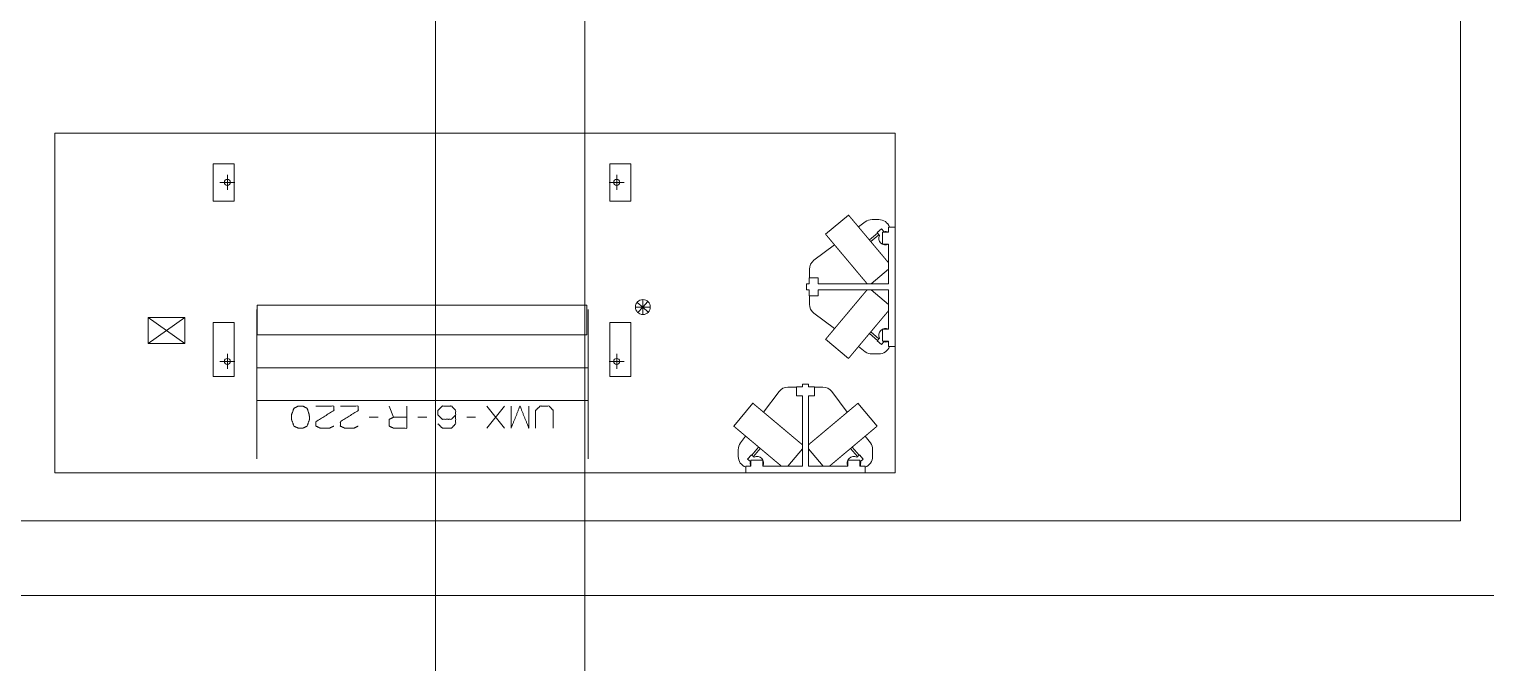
# Model space of a CAD drawing. Header units: millimetres. Extents: x 3056 to 110866, y 16649 to 58349.
# Drawn here: x 39233 to 48991, y 27048 to 31291 of the extents above; entities that cross this region are included whole.
import ezdxf

# ---------------------------------------------------------------- set-up
doc = ezdxf.new("R2010")
doc.units = ezdxf.units.MM
doc.layers.add('1', color=7, linetype='Continuous', true_color=0xffffff)

msp = doc.modelspace()

# ---------------------------------------------------------------- linework, layer by layer
at = {"layer": '1', "color": 143, "linetype": 'Continuous', "lineweight": 13}
for p, q in [((42956.5, 17870.4), (42956.5, 55863.3)), ((41956.5, 54613.3), (41956.5, 17870.4)), ((48820.5, 47349.3), (48820.5, 27999.3)), ((48820.5, 27999.3), (3056.5, 27999.3)), ((3056.5, 27499.3), (110866.5, 27499.3))]:
    msp.add_line(p, q, dxfattribs=at)
at = {"layer": '1', "color": 9, "linetype": 'Continuous', "lineweight": 13}
msp.add_line((48820.5, 27999.3), (48820.5, 47349.3), dxfattribs=at)
at = {"layer": '1', "color": 80, "linetype": 'Continuous', "lineweight": 13}
for p, q in [((39406.5, 28321.3), (39406.5, 30595.3)), ((39406.5, 28321.3), (39406.5, 30595.3)), ((39406.5, 30595.3), (45033.5, 30595.3)), ((39406.5, 30595.3), (45033.5, 30595.3)), ((45033.5, 30595.3), (45033.5, 28321.3)), ((45033.5, 30595.3), (45033.5, 28321.3)), ((40607, 30390.3), (40467, 30390.3)), ((40467, 30390.3), (40467, 30140.3)), ((40607, 30140.3), (40607, 30390.3)), ((43264, 30390.3), (43124, 30390.3)), ((43124, 30390.3), (43124, 30140.3)), ((43264, 30140.3), (43264, 30390.3)), ((40611.5, 30265.3), (40511.5, 30265.3)), ((40561.5, 30215.3), (40561.5, 30315.3)), ((43219.5, 30265.3), (43119.5, 30265.3)), ((43169.5, 30215.3), (43169.5, 30315.3)), ((40467, 30140.3), (40607, 30140.3)), ((43124, 30140.3), (43264, 30140.3)), ((44721.9, 30046.6), (44568.6, 29918)), ((44834.5, 30001.3), (44788.7, 29966.9)), ((44879.5, 30016.3), (44925.5, 30016.3)), ((44990.5, 29966.3), (44990.5, 29931.3)), ((45033.5, 29966.3), (44990.5, 29966.3)), ((44916.4, 29925.2), (44862, 29879.6)), ((44871, 29868.8), (44925.4, 29914.5)), ((44913.5, 29928.7), (44943.6, 29953.9)), ((44929.2, 29909.9), (44913.5, 29928.7)), ((44959.3, 29935.2), (44943.6, 29953.9)), ((44990.5, 29931.3), (44950.5, 29931.3)), ((44950.5, 29851.3), (44950.5, 29931.3)), ((44628.4, 29846.8), (44490.5, 29743.3)), ((44990.5, 29851.3), (44950.5, 29851.3)), ((44990.5, 29851.3), (44990.5, 29586.3)), ((44460.5, 29626.3), (44460.5, 29683.3)), ((44873.4, 29586.3), (44990.5, 29684.5)), ((44458.5, 29586.3), (44440.5, 29586.3)), ((44440.5, 29546.3), (44440.5, 29586.3)), ((44518.5, 29626.3), (44458.5, 29626.3)), ((44458.5, 29586.3), (44458.5, 29626.3)), ((44518.5, 29586.3), (44518.5, 29626.3)), ((44990.5, 29586.3), (44518.5, 29586.3)), ((43344.5, 29430.3), (43344.5, 29480.3)), ((44458.5, 29546.3), (44440.5, 29546.3)), ((44455.8, 29546), (44455.8, 29546.3)), ((44455.8, 29546), (44458.5, 29546.1)), ((44458.5, 29546.3), (44458.5, 29506.3)), ((44518.5, 29506.3), (44458.5, 29506.3)), ((44460.5, 29449.3), (44460.5, 29506.3)), ((44990.5, 29546.3), (44518.5, 29546.3)), ((44518.5, 29546.3), (44518.5, 29506.3)), ((44990.5, 29448.1), (44873.4, 29546.3)), ((44990.5, 29546.3), (44990.5, 29281.3)), ((40761.5, 29243.3), (40761.5, 29443.3)), ((40761.5, 29443.3), (42969.5, 29443.3)), ((42969.5, 29443.3), (42969.5, 29243.3)), ((43344.5, 29430.3), (43294.5, 29430.3)), ((43344.5, 29430.3), (43305.6, 29461.8)), ((43344.5, 29430.3), (43310.1, 29393.9)), ((43344.5, 29430.3), (43378.8, 29466.7)), ((43344.5, 29430.3), (43344.5, 29380.3)), ((43344.5, 29430.3), (43394.5, 29430.3)), ((43344.5, 29430.3), (43380.8, 29396)), ((44490.5, 29389.3), (44628.4, 29285.8)), ((40031.5, 29360.3), (40275.5, 29186.3)), ((40031.5, 29360.3), (40275.5, 29360.3)), ((40031.5, 29186.3), (40031.5, 29360.3)), ((40275.5, 29360.3), (40153.5, 29273.3)), ((40275.5, 29360.3), (40275.5, 29186.3)), ((40467, 29326.3), (40467, 28966.3)), ((40607, 29326.3), (40467, 29326.3)), ((40607, 28966.3), (40607, 29326.3)), ((43264, 29326.3), (43124, 29326.3)), ((43124, 29326.3), (43124, 28966.3)), ((43264, 28966.3), (43264, 29326.3)), ((44950.5, 29201.3), (44950.5, 29281.3)), ((44990.5, 29281.3), (44950.5, 29281.3)), ((40031.5, 29186.3), (40153.5, 29273.3)), ((40275.5, 29186.3), (40031.5, 29186.3)), ((42969.5, 29243.3), (40761.5, 29243.3)), ((44568.6, 29214.6), (44721.9, 29086)), ((44862, 29253), (44916.4, 29207.4)), ((44925.4, 29218.1), (44871, 29263.8)), ((44929.2, 29222.7), (44913.5, 29203.9)), ((44913.5, 29203.9), (44943.6, 29178.7)), ((44959.3, 29197.4), (44943.6, 29178.7)), ((44990.5, 29201.3), (44950.5, 29201.3)), ((44990.5, 29201.3), (44990.5, 29166.3)), ((40561.5, 29016.3), (40561.5, 29116.3)), ((43169.5, 29016.3), (43169.5, 29116.3)), ((44788.7, 29165.7), (44834.5, 29131.3)), ((44925.5, 29116.3), (44879.5, 29116.3)), ((45033.5, 29166.3), (44990.5, 29166.3)), ((40611.5, 29066.3), (40511.5, 29066.3)), ((42978.5, 29024.2), (40758.5, 29024.2)), ((43219.5, 29066.3), (43119.5, 29066.3)), ((40467, 28966.3), (40607, 28966.3)), ((43124, 28966.3), (43264, 28966.3)), ((44316.5, 28894.3), (44373.5, 28894.3)), ((44413.5, 28896.3), (44373.5, 28896.3)), ((44373.5, 28836.3), (44373.5, 28896.3)), ((44413.2, 28898.9), (44413.3, 28896.3)), ((44413.2, 28898.9), (44413.5, 28898.9)), ((44413.5, 28896.3), (44413.5, 28914.3)), ((44413.5, 28914.3), (44453.5, 28914.3)), ((44453.5, 28896.3), (44453.5, 28914.3)), ((44453.5, 28896.3), (44493.5, 28896.3)), ((44493.5, 28836.3), (44493.5, 28896.3)), ((44493.5, 28894.3), (44550.5, 28894.3)), ((40758.5, 28805.1), (42978.5, 28805.1)), ((44256.5, 28864.3), (44153, 28726.3)), ((44413.5, 28836.3), (44373.5, 28836.3)), ((44413.5, 28364.3), (44413.5, 28836.3)), ((44453.5, 28364.3), (44453.5, 28836.3)), ((44453.5, 28836.3), (44493.5, 28836.3)), ((44713.9, 28726.3), (44610.5, 28864.3)), ((41511.1, 28692.6), (41570.5, 28692.6)), ((41644.9, 28767.6), (41674.6, 28692.6)), ((41838, 28692.6), (41897.4, 28692.6)), ((42164.9, 28692.6), (42224.3, 28692.6)), ((42417.4, 28767.6), (42298.6, 28619.2)), ((42298.6, 28767.6), (42417.4, 28619.2)), ((44081.8, 28786.1), (43953.2, 28632.9)), ((44913.7, 28632.9), (44785.2, 28786.1)), ((44032.8, 28566.1), (43998.5, 28520.3)), ((44868.5, 28520.3), (44834.1, 28566.1)), ((43983.5, 28429.3), (43983.5, 28475.3)), ((44071.1, 28441.3), (44045.9, 28411.2)), ((44064.6, 28395.4), (44045.9, 28411.2)), ((44068.5, 28364.3), (44068.5, 28404.3)), ((44068.5, 28404.3), (44148.5, 28404.3)), ((44089.9, 28425.6), (44071.1, 28441.3)), ((44120.2, 28492.8), (44074.6, 28438.4)), ((44085.3, 28429.4), (44130.9, 28483.8)), ((44148.5, 28364.3), (44148.5, 28404.3)), ((44315.2, 28364.3), (44413.5, 28481.4)), ((44453.5, 28481.4), (44551.7, 28364.3)), ((44718.5, 28364.3), (44718.5, 28404.3)), ((44718.5, 28404.3), (44798.5, 28404.3)), ((44736, 28483.8), (44781.7, 28429.4)), ((44792.4, 28438.4), (44746.7, 28492.8)), ((44777.1, 28425.6), (44795.8, 28441.3)), ((44795.8, 28441.3), (44821.1, 28411.2)), ((44798.5, 28364.3), (44798.5, 28404.3)), ((44802.3, 28395.4), (44821.1, 28411.2)), ((44883.5, 28475.3), (44883.5, 28429.3)), ((45033.5, 28321.3), (39406.5, 28321.3)), ((45033.5, 28321.3), (39406.5, 28321.3)), ((44033.5, 28321.3), (44033.5, 28364.3)), ((44068.5, 28364.3), (44033.5, 28364.3)), ((44413.5, 28364.3), (44148.5, 28364.3)), ((44718.5, 28364.3), (44453.5, 28364.3)), ((44833.5, 28364.3), (44798.5, 28364.3)), ((44833.5, 28321.3), (44833.5, 28364.3))]:
    msp.add_line(p, q, dxfattribs=at)
for centre, radius in [((40561.5, 30265.3), 20), ((43169.5, 30265.3), 20), ((43344.5, 29430.3), 50), ((40561.5, 29066.3), 20), ((43169.5, 29066.3), 20)]:
    msp.add_circle(centre, radius, dxfattribs=at)
for centre, radius, start, end in [((44879.5, 29941.3), 75, 90, 126.8699), ((44925.5, 29941.3), 75, 19.47234, 90), ((44970.5, 29891.3), 45.2, 155.73784, 296.2321), ((44970.5, 29891.3), 45.2, 63.76834, 104.26216), ((44535.5, 29683.3), 75, 126.8699, 180), ((44535.5, 29449.3), 75, 180, 233.1301), ((44970.5, 29241.3), 45.2, 63.7679, 204.26216), ((44970.5, 29241.3), 45.2, 255.73784, 296.23166), ((44879.5, 29191.3), 75, 233.1301, 270), ((44925.5, 29191.3), 75, 270, 340.52766), ((44316.5, 28819.3), 75, 90, 143.1301), ((44550.5, 28819.3), 75, 36.8699, 90), ((44058.5, 28475.3), 75, 143.1301, 180), ((44808.5, 28475.3), 75, 0, 36.8699), ((44058.5, 28429.3), 75, 180, 250.52766), ((44108.5, 28384.3), 45.2, 333.7679, 114.26216), ((44758.5, 28384.3), 45.2, 65.73784, 206.2321), ((44808.5, 28429.3), 75, 289.47234, 0), ((44108.5, 28384.3), 45.2, 165.73784, 206.23166), ((44758.5, 28384.3), 45.2, 333.76834, 14.26216)]:
    msp.add_arc(centre, radius, start, end, dxfattribs=at)
for points, knots in [([(44866.5, 29874.2), (44864.3, 29876.8), (44862.1, 29879.4), (44859.9, 29882), (44857.7, 29884.6), (44855.6, 29887.2), (44853.4, 29889.8), (44851.2, 29892.4), (44849, 29895), (44844.7, 29900.1), (44840.4, 29905.3), (44836.1, 29910.4), (44831.9, 29915.5), (44829.8, 29918), (44825.5, 29923), (44823.5, 29925.5), (44819.3, 29930.4), (44815.2, 29935.3), (44811.1, 29940.2), (44807.1, 29944.9), (44805.1, 29947.3), (44801.2, 29952), (44799.3, 29954.3), (44797.3, 29956.6), (44795.4, 29958.9), (44793.5, 29961.1), (44789.8, 29965.6), (44788, 29967.8), (44784.3, 29972.1), (44782.5, 29974.2), (44780.8, 29976.4), (44779, 29978.4), (44777.3, 29980.5), (44773.9, 29984.6), (44770.6, 29988.5), (44767.3, 29992.3), (44765.8, 29994.2), (44764.2, 29996.1), (44761.2, 29999.7), (44759.7, 30001.5), (44758.2, 30003.2), (44755.4, 30006.6), (44754, 30008.2), (44752.6, 30009.9), (44751.3, 30011.5), (44750, 30013), (44747.5, 30016.1), (44745, 30018.9), (44742.7, 30021.7), (44740.5, 30024.3), (44739.5, 30025.6), (44737.4, 30028), (44736.4, 30029.2), (44735.5, 30030.3), (44734.6, 30031.4), (44733.7, 30032.4), (44732.1, 30034.4), (44731.2, 30035.4), (44730.5, 30036.2), (44729.8, 30037.1), (44729.1, 30037.9), (44727.8, 30039.5), (44727.2, 30040.2), (44726.1, 30041.6), (44725.6, 30042.1), (44725.1, 30042.7), (44724.6, 30043.2), (44724.2, 30043.7), (44723.9, 30044.2), (44723.5, 30044.6), (44723.2, 30045), (44722.9, 30045.3), (44722.4, 30045.9), (44722.1, 30046.2), (44722, 30046.4), (44721.9, 30046.5), (44721.9, 30046.5), (44721.9, 30046.6)], [0, 0, 0.015092, 0.0302, 0.045283, 0.060373, 0.075423, 0.090488, 0.105505, 0.120529, 0.15046, 0.180242, 0.209873, 0.239305, 0.253927, 0.283016, 0.297497, 0.326194, 0.35459, 0.382677, 0.410413, 0.424078, 0.451246, 0.464718, 0.477989, 0.491244, 0.504298, 0.530141, 0.542945, 0.568052, 0.580362, 0.592657, 0.604678, 0.616705, 0.640202, 0.663106, 0.685416, 0.69626, 0.707109, 0.728128, 0.738318, 0.748502, 0.768184, 0.77769, 0.787173, 0.796312, 0.805436, 0.822979, 0.839758, 0.855775, 0.871, 0.878236, 0.892259, 0.899086, 0.905488, 0.911899, 0.917891, 0.929436, 0.935019, 0.940154, 0.945303, 0.949994, 0.958992, 0.963265, 0.970944, 0.974325, 0.977722, 0.980661, 0.983615, 0.986111, 0.988614, 0.990653, 0.992697, 0.995901, 0.998172, 0.998864, 0.999533, 0.999759, 1, 1]), ([(44713.3, 29745.6), (44708.9, 29750.9), (44706.7, 29753.5), (44704.5, 29756.1), (44702.4, 29758.6), (44700.2, 29761.2), (44698, 29763.8), (44693.7, 29769), (44689.4, 29774.1), (44687.2, 29776.7), (44682.9, 29781.8), (44678.7, 29786.9), (44676.5, 29789.4), (44672.3, 29794.4), (44668.2, 29799.4), (44666.1, 29801.9), (44662, 29806.8), (44660, 29809.2), (44655.9, 29814), (44653.9, 29816.4), (44650, 29821.1), (44648, 29823.4), (44646.1, 29825.7), (44644.1, 29828), (44640.3, 29832.6), (44638.4, 29834.8), (44634.7, 29839.2), (44631.1, 29843.6), (44629.3, 29845.7), (44627.6, 29847.8), (44625.8, 29849.9), (44624.1, 29851.9), (44620.7, 29856), (44619, 29858), (44615.8, 29861.9), (44614.1, 29863.8), (44611, 29867.5), (44609.5, 29869.3), (44608, 29871.1), (44606.5, 29872.9), (44603.6, 29876.4), (44602.2, 29878.1), (44600.8, 29879.7), (44599.4, 29881.3), (44598.1, 29882.9), (44596.8, 29884.5), (44594.2, 29887.5), (44591.8, 29890.4), (44589.5, 29893.1), (44587.3, 29895.8), (44586.3, 29897), (44584.2, 29899.4), (44583.2, 29900.6), (44582.3, 29901.7), (44581.4, 29902.8), (44580.5, 29903.9), (44579.7, 29904.9), (44578, 29906.8), (44576.6, 29908.6), (44575.9, 29909.4), (44574.6, 29910.9), (44573.4, 29912.3), (44572.8, 29913), (44571.9, 29914.2), (44571.4, 29914.7), (44571, 29915.2), (44570.3, 29916), (44569.7, 29916.7), (44569.5, 29917), (44569.2, 29917.3), (44569.1, 29917.5), (44568.9, 29917.7), (44568.8, 29917.8), (44568.7, 29917.9), (44568.7, 29918), (44568.6, 29918)], [0, 0, 0.030215, 0.045298, 0.060396, 0.075446, 0.090511, 0.105519, 0.135508, 0.165373, 0.180263, 0.209893, 0.239316, 0.253923, 0.283027, 0.311865, 0.326204, 0.354609, 0.368648, 0.396558, 0.410407, 0.437767, 0.451239, 0.464726, 0.477982, 0.50429, 0.517344, 0.542951, 0.568059, 0.580363, 0.592673, 0.604684, 0.61672, 0.640208, 0.651668, 0.67427, 0.68543, 0.707099, 0.717623, 0.728132, 0.738331, 0.758346, 0.768196, 0.777693, 0.787185, 0.796324, 0.805448, 0.822991, 0.839761, 0.855777, 0.871011, 0.878238, 0.892261, 0.899087, 0.905498, 0.9119, 0.917877, 0.92387, 0.935005, 0.945304, 0.950004, 0.958993, 0.967114, 0.970929, 0.977722, 0.980661, 0.983615, 0.988608, 0.992697, 0.994299, 0.995886, 0.997036, 0.998172, 0.998849, 0.999542, 0.999759, 1, 1]), ([(44990.5, 29726.4), (44989.3, 29727.8), (44988.2, 29729.2), (44985.7, 29732.1), (44984.5, 29733.6), (44983.2, 29735.1), (44981.9, 29736.7), (44980.6, 29738.2), (44977.8, 29741.5), (44976.4, 29743.2), (44973.5, 29746.7), (44970.5, 29750.2), (44969, 29752), (44967.4, 29753.9), (44964.2, 29757.7), (44962.6, 29759.6), (44959.3, 29763.6), (44957.6, 29765.6), (44955.9, 29767.6), (44954.1, 29769.7), (44950.6, 29773.9), (44947, 29778.2), (44945.2, 29780.4), (44943.4, 29782.6), (44941.5, 29784.8), (44937.7, 29789.3), (44935.8, 29791.6), (44933.9, 29793.9), (44930, 29798.5), (44926, 29803.3), (44922, 29808.1), (44919.9, 29810.5), (44917.9, 29812.9), (44913.8, 29817.8), (44911.7, 29820.3), (44909.6, 29822.8), (44907.5, 29825.3), (44905.4, 29827.8), (44903.3, 29830.3), (44899.1, 29835.4), (44896.9, 29837.9), (44892.6, 29843), (44888.3, 29848.2), (44886.1, 29850.8), (44884, 29853.4), (44881.8, 29856), (44879.6, 29858.6), (44875.2, 29863.8), (44873, 29866.4), (44868.7, 29871.6), (44866.5, 29874.2)], [0, 0, 0.009318, 0.018654, 0.038204, 0.048407, 0.058639, 0.06927, 0.07993, 0.102051, 0.11354, 0.136915, 0.161069, 0.173327, 0.185993, 0.211657, 0.224692, 0.251428, 0.265154, 0.278863, 0.29293, 0.32133, 0.350381, 0.365063, 0.380018, 0.394981, 0.425464, 0.440982, 0.456482, 0.487988, 0.519978, 0.552408, 0.568814, 0.585227, 0.618436, 0.635222, 0.652014, 0.668937, 0.685877, 0.702971, 0.737262, 0.754484, 0.789143, 0.823979, 0.841474, 0.858997, 0.876552, 0.894124, 0.929367, 0.947009, 0.982329, 1, 1]), ([(44847, 29586.3), (44846.1, 29587.3), (44844.3, 29589.5), (44843.4, 29590.6), (44842.4, 29591.7), (44841.4, 29592.9), (44840.4, 29594.1), (44839.3, 29595.4), (44838.3, 29596.7), (44836, 29599.4), (44834.8, 29600.8), (44832.4, 29603.7), (44831.1, 29605.2), (44829.9, 29606.7), (44828.6, 29608.3), (44827.2, 29609.8), (44825.9, 29611.5), (44823.1, 29614.8), (44820.2, 29618.3), (44818.7, 29620), (44817.2, 29621.8), (44815.7, 29623.6), (44814.1, 29625.5), (44812.5, 29627.4), (44809.3, 29631.2), (44807.6, 29633.2), (44804.3, 29637.2), (44802.6, 29639.2), (44799.1, 29643.4), (44795.5, 29647.6), (44793.7, 29649.8), (44791.9, 29651.9), (44790, 29654.2), (44788.2, 29656.4), (44786.3, 29658.6), (44782.5, 29663.2), (44780.6, 29665.4), (44776.7, 29670.1), (44772.7, 29674.8), (44770.7, 29677.2), (44766.7, 29682), (44764.6, 29684.4), (44762.6, 29686.9), (44760.5, 29689.3), (44758.4, 29691.8), (44754.3, 29696.8), (44752.2, 29699.3), (44747.9, 29704.3), (44745.8, 29706.9), (44741.5, 29712), (44737.2, 29717.1), (44735.1, 29719.7), (44732.9, 29722.3), (44728.6, 29727.4), (44726.4, 29730), (44722, 29735.2), (44717.6, 29740.4), (44713.3, 29745.6)], [0, 0, 0.006472, 0.019852, 0.026751, 0.034109, 0.041476, 0.049268, 0.057085, 0.065302, 0.082194, 0.090851, 0.108981, 0.118469, 0.12794, 0.137826, 0.147695, 0.157968, 0.178869, 0.200529, 0.211561, 0.222928, 0.234312, 0.246041, 0.257777, 0.281918, 0.294315, 0.319415, 0.332144, 0.358181, 0.384789, 0.398394, 0.411982, 0.425858, 0.439717, 0.453837, 0.48233, 0.496678, 0.525875, 0.555489, 0.570511, 0.600721, 0.615941, 0.631308, 0.646692, 0.662222, 0.693468, 0.709151, 0.740804, 0.756731, 0.788726, 0.820903, 0.837029, 0.853243, 0.88571, 0.901996, 0.934606, 0.967298, 1, 1]), ([(44568.6, 29214.6), (44568.7, 29214.6), (44568.7, 29214.7), (44568.8, 29214.8), (44568.9, 29214.9), (44569.1, 29215.1), (44569.2, 29215.3), (44569.5, 29215.6), (44569.7, 29215.8), (44570, 29216.2), (44570.3, 29216.6), (44570.7, 29217), (44571, 29217.4), (44571.4, 29217.9), (44571.9, 29218.4), (44572.4, 29219), (44572.9, 29219.6), (44573.4, 29220.3), (44574, 29220.9), (44575.2, 29222.4), (44576.6, 29224), (44577.3, 29224.9), (44578.1, 29225.8), (44579.7, 29227.7), (44580.5, 29228.8), (44581.4, 29229.8), (44582.3, 29230.9), (44583.3, 29232), (44584.2, 29233.2), (44585.2, 29234.4), (44586.3, 29235.6), (44587.3, 29236.8), (44589.5, 29239.5), (44590.7, 29240.9), (44593.1, 29243.7), (44594.3, 29245.1), (44596.8, 29248.2), (44598.1, 29249.7), (44599.5, 29251.3), (44602.2, 29254.6), (44605.1, 29258), (44608, 29261.5), (44609.5, 29263.3), (44612.6, 29267), (44615.8, 29270.8), (44617.4, 29272.7), (44620.7, 29276.7), (44622.4, 29278.7), (44624.1, 29280.7), (44627.6, 29284.9), (44629.4, 29287), (44631.2, 29289.1), (44633, 29291.3), (44634.8, 29293.4), (44636.7, 29295.7), (44638.5, 29297.9), (44640.4, 29300.1), (44642.3, 29302.4), (44646.1, 29306.9), (44650, 29311.6), (44654, 29316.3), (44658, 29321.1), (44662.1, 29325.9), (44664.1, 29328.4), (44666.2, 29330.8), (44668.3, 29333.3), (44670.3, 29335.8), (44672.4, 29338.3), (44676.6, 29343.3), (44680.9, 29348.4), (44683, 29350.9), (44687.3, 29356), (44689.5, 29358.6), (44693.8, 29363.7), (44696, 29366.3), (44698.1, 29368.9), (44702.5, 29374.1), (44706.8, 29379.3), (44711.2, 29384.5), (44713.4, 29387.1), (44717.8, 29392.3), (44720, 29394.9), (44722.1, 29397.5), (44724.3, 29400.1), (44728.7, 29405.3), (44733, 29410.5), (44735.2, 29413.1), (44737.3, 29415.6), (44741.6, 29420.7), (44745.9, 29425.8), (44748, 29428.4), (44750.1, 29430.9), (44752.3, 29433.4), (44756.4, 29438.4), (44760.6, 29443.4), (44762.6, 29445.8), (44764.7, 29448.2), (44766.7, 29450.7), (44768.8, 29453.1), (44772.8, 29457.9), (44776.7, 29462.6), (44780.6, 29467.2), (44782.6, 29469.5), (44784.5, 29471.8), (44786.4, 29474), (44790.1, 29478.5), (44793.8, 29482.9), (44795.6, 29485), (44799.1, 29489.3), (44800.9, 29491.3), (44804.3, 29495.4), (44806, 29497.5), (44809.3, 29501.4), (44812.5, 29505.3), (44815.7, 29509), (44818.7, 29512.6), (44821.7, 29516.1), (44824.5, 29519.5), (44827.2, 29522.8), (44828.6, 29524.3), (44829.9, 29525.9), (44832.4, 29528.9), (44834.8, 29531.8), (44836, 29533.2), (44837.2, 29534.6), (44839.4, 29537.2), (44840.4, 29538.4), (44841.4, 29539.7), (44843.4, 29542), (44844.3, 29543.1), (44846.1, 29545.3), (44847, 29546.3)], [0, 0, 0.000125, 0.000238, 0.000598, 0.00095, 0.001548, 0.002138, 0.002962, 0.003795, 0.004862, 0.005924, 0.007221, 0.008526, 0.010054, 0.011589, 0.013358, 0.015123, 0.01711, 0.019105, 0.023555, 0.028456, 0.031136, 0.033812, 0.039598, 0.042717, 0.045831, 0.049162, 0.052501, 0.05604, 0.059592, 0.063344, 0.067104, 0.07502, 0.079192, 0.087719, 0.092086, 0.101207, 0.105953, 0.110706, 0.120586, 0.130822, 0.141421, 0.146887, 0.158003, 0.169436, 0.175242, 0.187153, 0.193268, 0.199375, 0.211883, 0.218284, 0.224678, 0.231213, 0.237741, 0.244407, 0.251065, 0.257848, 0.264628, 0.278428, 0.29245, 0.306676, 0.321093, 0.335692, 0.343082, 0.350464, 0.357932, 0.365388, 0.37293, 0.38805, 0.403307, 0.410959, 0.42636, 0.43411, 0.449633, 0.457418, 0.465221, 0.480865, 0.496543, 0.512235, 0.520086, 0.53579, 0.543636, 0.551478, 0.559306, 0.57495, 0.59053, 0.598314, 0.606057, 0.621497, 0.636842, 0.644497, 0.652087, 0.659685, 0.674744, 0.689655, 0.697033, 0.704418, 0.71171, 0.719009, 0.733417, 0.747634, 0.761635, 0.76853, 0.775418, 0.782201, 0.79563, 0.808801, 0.815324, 0.828102, 0.834351, 0.846708, 0.852797, 0.864699, 0.876287, 0.887542, 0.898459, 0.909033, 0.919255, 0.92911, 0.933846, 0.93859, 0.947686, 0.95639, 0.960549, 0.9647, 0.972602, 0.976337, 0.980084, 0.987154, 0.990476, 0.996891, 1, 1]), ([(40758.5, 29414.6), (40758.5, 29414.6), (40758.5, 29414.4), (40758.5, 29414), (40758.5, 29413.7), (40758.5, 29413), (40758.5, 29412.1), (40758.5, 29411.5), (40758.5, 29410.2), (40758.5, 29408.8), (40758.5, 29407.1), (40758.5, 29405.3), (40758.5, 29403.2), (40758.5, 29400.9), (40758.5, 29398.5), (40758.5, 29395.8), (40758.5, 29392.9), (40758.5, 29389.8), (40758.5, 29388.3), (40758.5, 29384.9), (40758.5, 29381.3), (40758.5, 29377.6), (40758.5, 29373.6), (40758.5, 29369.5), (40758.5, 29365.1), (40758.5, 29360.6), (40758.5, 29355.9), (40758.5, 29351), (40758.5, 29346), (40758.5, 29340.7), (40758.5, 29335.3), (40758.5, 29329.7), (40758.5, 29323.9), (40758.5, 29318), (40758.5, 29311.8), (40758.5, 29305.6), (40758.5, 29299.1), (40758.5, 29292.5), (40758.5, 29285.8), (40758.5, 29278.9), (40758.5, 29271.8), (40758.5, 29264.6), (40758.5, 29260.9), (40758.5, 29253.5), (40758.5, 29245.9), (40758.5, 29238.2), (40758.5, 29230.3), (40758.5, 29222.4), (40758.5, 29214.3), (40758.5, 29206), (40758.5, 29197.7), (40758.5, 29189.2), (40758.5, 29180.7), (40758.5, 29176.3), (40758.5, 29167.6), (40758.5, 29158.7), (40758.5, 29149.8), (40758.5, 29140.7), (40758.5, 29131.6), (40758.5, 29122.4), (40758.5, 29113), (40758.5, 29103.6), (40758.5, 29094.2), (40758.5, 29084.6), (40758.5, 29075), (40758.5, 29070.1), (40758.5, 29060.4), (40758.5, 29050.6), (40758.5, 29040.8), (40758.5, 29030.9), (40758.5, 29020.9), (40758.5, 29010.9), (40758.5, 29000.9), (40758.5, 28990.8), (40758.5, 28980.8), (40758.5, 28970.6), (40758.5, 28960.5), (40758.5, 28950.3), (40758.5, 28940.1), (40758.5, 28929.9), (40758.5, 28919.7), (40758.5, 28914.6)], [0, 0, 0.000106, 0.000519, 0.001349, 0.001873, 0.003328, 0.005196, 0.006339, 0.008832, 0.011732, 0.01505, 0.01877, 0.022902, 0.027443, 0.032385, 0.037735, 0.043482, 0.049625, 0.052795, 0.059537, 0.066665, 0.074179, 0.082084, 0.090366, 0.099034, 0.108072, 0.117481, 0.127254, 0.137393, 0.147892, 0.158745, 0.169948, 0.181499, 0.19339, 0.205613, 0.218171, 0.231051, 0.244253, 0.257768, 0.27159, 0.285719, 0.300144, 0.307499, 0.322358, 0.337498, 0.352918, 0.368602, 0.384551, 0.400755, 0.417206, 0.433902, 0.450835, 0.467996, 0.476632, 0.494121, 0.511827, 0.529729, 0.547831, 0.56612, 0.584587, 0.60323, 0.622037, 0.640997, 0.66011, 0.679367, 0.689061, 0.708513, 0.728082, 0.747767, 0.767558, 0.787449, 0.80742, 0.827475, 0.847605, 0.867798, 0.888044, 0.908338, 0.928668, 0.949025, 0.969409, 0.989803, 1, 1]), ([(42978.5, 28914.6), (42978.5, 28924.8), (42978.5, 28935), (42978.5, 28945.2), (42978.5, 28955.4), (42978.5, 28965.6), (42978.5, 28975.7), (42978.5, 28985.8), (42978.5, 28995.9), (42978.5, 29005.9), (42978.5, 29015.9), (42978.5, 29025.9), (42978.5, 29035.8), (42978.5, 29045.7), (42978.5, 29055.5), (42978.5, 29065.3), (42978.5, 29070.1), (42978.5, 29079.8), (42978.5, 29089.4), (42978.5, 29098.9), (42978.5, 29108.3), (42978.5, 29117.7), (42978.5, 29122.4), (42978.5, 29131.6), (42978.5, 29140.7), (42978.5, 29149.8), (42978.5, 29158.7), (42978.5, 29167.6), (42978.5, 29172), (42978.5, 29180.7), (42978.5, 29189.2), (42978.5, 29197.7), (42978.5, 29206), (42978.5, 29210.2), (42978.5, 29218.4), (42978.5, 29226.4), (42978.5, 29234.3), (42978.5, 29242.1), (42978.5, 29249.7), (42978.5, 29257.2), (42978.5, 29264.6), (42978.5, 29268.2), (42978.5, 29275.3), (42978.5, 29282.3), (42978.5, 29289.1), (42978.5, 29295.8), (42978.5, 29302.3), (42978.5, 29308.7), (42978.5, 29314.9), (42978.5, 29320.9), (42978.5, 29326.8), (42978.5, 29332.5), (42978.5, 29338), (42978.5, 29343.3), (42978.5, 29348.5), (42978.5, 29353.5), (42978.5, 29358.3), (42978.5, 29362.9), (42978.5, 29367.3), (42978.5, 29371.5), (42978.5, 29375.6), (42978.5, 29379.4), (42978.5, 29383.1), (42978.5, 29386.6), (42978.5, 29389.8), (42978.5, 29392.9), (42978.5, 29395.8), (42978.5, 29398.5), (42978.5, 29400.9), (42978.5, 29403.2), (42978.5, 29405.3), (42978.5, 29406.2), (42978.5, 29408), (42978.5, 29409.6), (42978.5, 29410.2), (42978.5, 29411.5), (42978.5, 29412.5), (42978.5, 29413.3), (42978.5, 29414), (42978.5, 29414.4), (42978.5, 29414.5), (42978.5, 29414.6)], [0, 0, 0.020394, 0.040788, 0.061161, 0.081508, 0.101822, 0.122095, 0.142314, 0.162476, 0.182568, 0.202587, 0.22252, 0.242359, 0.262102, 0.281729, 0.301245, 0.310939, 0.330259, 0.349446, 0.368486, 0.387367, 0.406094, 0.415413, 0.43388, 0.452169, 0.470271, 0.488173, 0.505879, 0.514621, 0.532004, 0.549165, 0.566098, 0.582794, 0.59108, 0.60741, 0.623487, 0.639309, 0.654861, 0.670138, 0.68514, 0.699856, 0.707069, 0.721346, 0.735321, 0.748989, 0.762351, 0.775389, 0.788111, 0.800498, 0.812558, 0.824274, 0.835651, 0.846679, 0.857358, 0.867676, 0.877635, 0.887224, 0.896447, 0.9053, 0.913772, 0.921868, 0.929578, 0.936902, 0.943834, 0.950375, 0.956518, 0.962265, 0.967615, 0.972557, 0.977098, 0.98123, 0.983194, 0.986713, 0.989824, 0.991168, 0.993661, 0.99574, 0.997402, 0.998651, 0.999481, 0.999794, 1, 1]), ([(44721.9, 29086), (44721.9, 29086.1), (44721.9, 29086.1), (44722, 29086.2), (44722.1, 29086.3), (44722.3, 29086.5), (44722.4, 29086.7), (44722.7, 29087), (44722.9, 29087.3), (44723.2, 29087.6), (44723.5, 29088), (44723.9, 29088.4), (44724.2, 29088.9), (44724.7, 29089.4), (44725.1, 29089.9), (44725.6, 29090.5), (44726.1, 29091), (44726.6, 29091.7), (44727.8, 29093.1), (44728.4, 29093.9), (44729.1, 29094.7), (44729.8, 29095.5), (44730.5, 29096.4), (44731.3, 29097.3), (44732.1, 29098.2), (44732.9, 29099.2), (44734.6, 29101.2), (44735.6, 29102.4), (44736.5, 29103.5), (44738.5, 29105.8), (44739.5, 29107.1), (44740.5, 29108.3), (44742.8, 29110.9), (44745.1, 29113.7), (44747.5, 29116.6), (44750, 29119.6), (44752.7, 29122.8), (44755.4, 29126.1), (44756.9, 29127.8), (44758.3, 29129.5), (44761.3, 29133), (44764.3, 29136.6), (44765.9, 29138.5), (44769.1, 29142.3), (44770.7, 29144.2), (44772.3, 29146.2), (44775.7, 29150.2), (44777.4, 29152.2), (44780.9, 29156.4), (44784.5, 29160.6), (44786.3, 29162.8), (44788.1, 29165), (44791.8, 29169.4), (44793.7, 29171.6), (44797.5, 29176.2), (44799.4, 29178.5), (44803.3, 29183.1), (44805.3, 29185.5), (44807.3, 29187.9), (44809.3, 29190.2), (44811.3, 29192.6), (44813.3, 29195.1), (44815.4, 29197.5), (44819.5, 29202.4), (44821.6, 29204.9), (44825.7, 29209.8), (44827.8, 29212.3), (44832.1, 29217.4), (44836.3, 29222.5), (44840.6, 29227.6), (44844.9, 29232.7), (44847.1, 29235.3), (44849.3, 29237.9), (44853.6, 29243.1), (44858, 29248.3), (44862.4, 29253.5), (44866.7, 29258.7), (44868.9, 29261.3), (44871.1, 29263.9), (44873.3, 29266.5), (44875.5, 29269.1), (44879.8, 29274.3), (44884.2, 29279.5), (44886.3, 29282.1), (44888.5, 29284.7), (44892.8, 29289.8), (44895, 29292.3), (44899.2, 29297.4), (44901.4, 29300), (44903.5, 29302.5), (44905.6, 29305), (44909.8, 29310), (44911.9, 29312.5), (44913.9, 29315), (44918.1, 29319.9), (44922.1, 29324.7), (44926.1, 29329.5), (44928.1, 29331.8), (44930.1, 29334.2), (44932, 29336.5), (44934, 29338.8), (44935.9, 29341.1), (44937.8, 29343.4), (44939.7, 29345.7), (44941.6, 29347.9), (44945.3, 29352.3), (44948.9, 29356.6), (44952.5, 29360.9), (44954.2, 29363), (44956, 29365), (44957.7, 29367), (44959.4, 29369.1), (44962.7, 29373), (44965.9, 29376.9), (44969, 29380.6), (44972.1, 29384.2), (44975, 29387.7), (44976.4, 29389.4), (44979.2, 29392.7), (44980.6, 29394.4), (44983.2, 29397.5), (44985.7, 29400.5), (44986.9, 29402), (44988.2, 29403.4), (44989.3, 29404.8), (44990.5, 29406.1)], [0, 0, 0.00013, 0.000252, 0.000624, 0.000984, 0.0016, 0.00222, 0.003074, 0.003937, 0.005043, 0.006144, 0.007496, 0.00884, 0.010435, 0.012018, 0.013851, 0.01568, 0.017752, 0.022125, 0.024439, 0.026982, 0.029521, 0.032291, 0.035068, 0.038074, 0.041077, 0.047539, 0.050999, 0.054451, 0.061812, 0.065713, 0.069601, 0.077824, 0.086462, 0.095517, 0.104978, 0.114829, 0.125076, 0.130387, 0.135695, 0.146688, 0.158036, 0.163882, 0.175747, 0.181764, 0.187939, 0.200464, 0.2068, 0.219771, 0.233046, 0.239818, 0.246587, 0.260406, 0.267444, 0.281627, 0.288782, 0.303321, 0.310704, 0.318075, 0.325557, 0.333027, 0.340608, 0.348176, 0.363496, 0.371227, 0.386785, 0.394592, 0.410348, 0.42622, 0.442189, 0.458254, 0.466317, 0.474388, 0.49058, 0.506818, 0.523086, 0.539364, 0.547503, 0.555651, 0.563777, 0.571906, 0.588139, 0.604331, 0.612394, 0.62046, 0.636504, 0.644494, 0.660399, 0.668336, 0.676201, 0.684074, 0.699677, 0.707403, 0.715142, 0.730431, 0.745558, 0.760492, 0.767857, 0.775215, 0.782477, 0.789731, 0.796876, 0.804013, 0.811036, 0.818057, 0.83184, 0.845358, 0.858593, 0.86506, 0.871536, 0.877851, 0.884169, 0.896496, 0.908483, 0.92014, 0.931447, 0.942399, 0.947685, 0.958079, 0.963172, 0.972982, 0.982397, 0.986905, 0.991404, 0.995704, 1, 1]), ([(40758.5, 28914.6), (40758.5, 28904.4), (40758.5, 28894.3), (40758.5, 28884.1), (40758.5, 28873.9), (40758.5, 28863.7), (40758.5, 28853.6), (40758.5, 28848.5), (40758.5, 28838.4), (40758.5, 28828.4), (40758.5, 28818.4), (40758.5, 28808.4), (40758.5, 28798.4), (40758.5, 28788.5), (40758.5, 28778.7), (40758.5, 28768.9), (40758.5, 28764), (40758.5, 28754.3), (40758.5, 28744.7), (40758.5, 28735.1), (40758.5, 28730.4), (40758.5, 28721), (40758.5, 28711.6), (40758.5, 28702.3), (40758.5, 28693.1), (40758.5, 28688.6), (40758.5, 28679.5), (40758.5, 28670.6), (40758.5, 28661.7), (40758.5, 28653), (40758.5, 28644.3), (40758.5, 28635.8), (40758.5, 28627.4), (40758.5, 28619.1), (40758.5, 28610.9), (40758.5, 28602.9), (40758.5, 28595), (40758.5, 28587.2), (40758.5, 28579.6), (40758.5, 28572.1), (40758.5, 28564.7), (40758.5, 28557.5), (40758.5, 28554), (40758.5, 28547), (40758.5, 28543.5), (40758.5, 28536.8), (40758.5, 28530.2), (40758.5, 28523.7), (40758.5, 28517.5), (40758.5, 28511.3), (40758.5, 28508.4), (40758.5, 28502.5), (40758.5, 28496.8), (40758.5, 28491.3), (40758.5, 28486), (40758.5, 28480.8), (40758.5, 28475.8), (40758.5, 28471), (40758.5, 28466.4), (40758.5, 28462), (40758.5, 28457.8), (40758.5, 28453.7), (40758.5, 28449.9), (40758.5, 28448), (40758.5, 28444.4), (40758.5, 28441), (40758.5, 28437.9), (40758.5, 28434.9), (40758.5, 28432.1), (40758.5, 28429.6), (40758.5, 28427.2), (40758.5, 28425), (40758.5, 28423.1), (40758.5, 28421.3), (40758.5, 28419.7), (40758.5, 28418.4), (40758.5, 28417.2), (40758.5, 28416.3), (40758.5, 28415.9), (40758.5, 28415.3), (40758.5, 28414.9), (40758.5, 28414.7), (40758.5, 28414.6)], [0, 0, 0.020399, 0.040788, 0.061161, 0.081513, 0.101827, 0.122094, 0.132207, 0.152399, 0.172524, 0.192579, 0.212555, 0.232441, 0.252232, 0.271917, 0.29149, 0.301248, 0.320637, 0.339888, 0.359001, 0.368484, 0.38737, 0.406092, 0.42465, 0.443027, 0.452171, 0.470274, 0.488176, 0.505876, 0.523371, 0.540643, 0.557687, 0.574504, 0.591083, 0.607413, 0.623489, 0.639311, 0.654863, 0.67014, 0.685142, 0.699858, 0.714283, 0.721347, 0.735322, 0.742233, 0.755748, 0.768951, 0.781831, 0.794388, 0.806611, 0.812554, 0.824275, 0.835652, 0.84668, 0.857353, 0.867672, 0.877631, 0.887224, 0.896448, 0.905301, 0.913773, 0.921869, 0.929579, 0.933336, 0.940464, 0.9472, 0.953545, 0.959492, 0.965038, 0.970187, 0.974928, 0.979262, 0.983194, 0.986713, 0.989819, 0.992518, 0.994804, 0.996672, 0.997397, 0.998645, 0.999476, 0.999894, 1, 1]), ([(42978.5, 28414.6), (42978.5, 28414.8), (42978.5, 28415.1), (42978.5, 28415.3), (42978.5, 28415.9), (42978.5, 28416.8), (42978.5, 28417.8), (42978.5, 28419.1), (42978.5, 28420.5), (42978.5, 28422.2), (42978.5, 28424), (42978.5, 28426.1), (42978.5, 28428.4), (42978.5, 28430.8), (42978.5, 28433.5), (42978.5, 28436.4), (42978.5, 28439.5), (42978.5, 28442.7), (42978.5, 28444.4), (42978.5, 28448), (42978.5, 28451.7), (42978.5, 28455.7), (42978.5, 28459.8), (42978.5, 28464.2), (42978.5, 28468.7), (42978.5, 28473.4), (42978.5, 28478.3), (42978.5, 28483.3), (42978.5, 28488.6), (42978.5, 28494), (42978.5, 28499.6), (42978.5, 28505.4), (42978.5, 28508.4), (42978.5, 28514.4), (42978.5, 28520.6), (42978.5, 28527), (42978.5, 28533.5), (42978.5, 28540.2), (42978.5, 28547), (42978.5, 28554), (42978.5, 28557.5), (42978.5, 28564.7), (42978.5, 28572.1), (42978.5, 28575.8), (42978.5, 28583.4), (42978.5, 28587.2), (42978.5, 28595), (42978.5, 28602.9), (42978.5, 28610.9), (42978.5, 28619.1), (42978.5, 28627.4), (42978.5, 28635.8), (42978.5, 28644.3), (42978.5, 28653), (42978.5, 28661.7), (42978.5, 28670.6), (42978.5, 28679.5), (42978.5, 28688.6), (42978.5, 28697.7), (42978.5, 28706.9), (42978.5, 28716.3), (42978.5, 28725.7), (42978.5, 28735.1), (42978.5, 28744.7), (42978.5, 28754.3), (42978.5, 28764), (42978.5, 28773.8), (42978.5, 28778.7), (42978.5, 28788.5), (42978.5, 28798.4), (42978.5, 28808.4), (42978.5, 28818.4), (42978.5, 28828.4), (42978.5, 28838.4), (42978.5, 28848.5), (42978.5, 28853.6), (42978.5, 28863.7), (42978.5, 28873.9), (42978.5, 28884.1), (42978.5, 28894.3), (42978.5, 28904.4), (42978.5, 28914.6)], [0, 0, 0.000212, 0.000836, 0.001355, 0.002603, 0.004265, 0.006339, 0.008832, 0.011737, 0.015049, 0.018775, 0.022908, 0.027442, 0.03239, 0.037735, 0.043481, 0.049625, 0.056166, 0.059536, 0.066664, 0.074184, 0.082084, 0.090371, 0.099033, 0.108071, 0.11748, 0.127254, 0.137398, 0.147896, 0.158749, 0.169952, 0.181498, 0.187446, 0.1995, 0.211894, 0.224609, 0.237653, 0.251009, 0.264678, 0.278653, 0.285717, 0.300142, 0.314858, 0.322362, 0.337501, 0.345137, 0.360689, 0.376511, 0.392587, 0.408917, 0.425496, 0.442313, 0.459357, 0.476629, 0.494124, 0.511824, 0.529726, 0.547829, 0.566117, 0.584584, 0.603227, 0.622033, 0.640999, 0.660112, 0.679363, 0.698752, 0.718267, 0.728083, 0.747768, 0.767559, 0.787445, 0.807421, 0.827476, 0.847601, 0.867793, 0.877906, 0.898173, 0.918487, 0.938839, 0.959212, 0.979601, 1, 1]), ([(41036.4, 28767.6), (41006.8, 28752), (40991.1, 28708.2), (40991.1, 28678.5), (41006.8, 28633.2), (41036.4, 28619.2), (41066.1, 28619.2), (41095.8, 28633.2), (41111.4, 28678.5), (41109.9, 28708.2), (41095.8, 28752), (41066.1, 28767.6), (41036.4, 28767.6)], [0, 0, 0.076274, 0.181886, 0.249382, 0.358349, 0.433034, 0.500523, 0.575208, 0.684175, 0.751764, 0.856236, 0.93251, 1, 1]), ([(41273.3, 28633.2), (41245.2, 28619.2), (41184.3, 28619.2), (41154.6, 28633.2), (41154.6, 28662.9), (41274.9, 28737.9), (41273.3, 28767.6), (41154.6, 28767.6)], [0, 0, 0.070631, 0.207519, 0.281308, 0.348, 0.66647, 0.733253, 1, 1]), ([(41436.8, 28633.2), (41408.6, 28619.2), (41347.7, 28619.2), (41318, 28633.2), (41318, 28662.9), (41438.3, 28737.9), (41436.8, 28767.6), (41318, 28767.6)], [0, 0, 0.070635, 0.207516, 0.281309, 0.347999, 0.666469, 0.733251, 1, 1]), ([(41763.6, 28767.6), (41763.6, 28619.2), (41674.6, 28619.2), (41644.9, 28633.2), (41644.9, 28678.5), (41674.6, 28692.6), (41763.6, 28692.6)], [0, 0, 0.339234, 0.54277, 0.61784, 0.721394, 0.796464, 1, 1]), ([(42090.5, 28708.2), (42062.4, 28678.5), (42001.4, 28678.5), (41971.8, 28708.2), (41971.8, 28737.9), (42001.4, 28767.6), (42062.4, 28767.6), (42090.5, 28737.9), (42090.5, 28648.8), (42062.4, 28619.2), (42001.4, 28619.2), (41971.8, 28648.8)], [0, 0, 0.074328, 0.185085, 0.261392, 0.315347, 0.391654, 0.502411, 0.576739, 0.738608, 0.812936, 0.923693, 1, 1]), ([(42580.8, 28767.6), (42580.8, 28619.2), (42521.4, 28767.6), (42462.1, 28619.2), (42462.1, 28767.6)], [0, 0, 0.240728, 0.5, 0.759272, 1, 1]), ([(42744.3, 28619.2), (42744.3, 28737.9), (42716.1, 28767.6), (42656.8, 28767.6), (42625.5, 28737.9), (42625.5, 28619.2)], [0, 0, 0.311782, 0.419155, 0.575046, 0.688218, 1, 1]), ([(44081.8, 28786.1), (44081.8, 28786.1), (44081.8, 28786.1), (44082, 28786), (44082.1, 28785.9), (44082.3, 28785.7), (44082.5, 28785.5), (44082.7, 28785.3), (44083, 28785.1), (44083.4, 28784.8), (44083.7, 28784.5), (44084.6, 28783.8), (44085.1, 28783.3), (44085.6, 28782.9), (44086.2, 28782.4), (44086.8, 28781.9), (44088.1, 28780.8), (44089.6, 28779.6), (44091.2, 28778.2), (44092.1, 28777.5), (44093, 28776.7), (44094.9, 28775.1), (44095.9, 28774.2), (44097, 28773.4), (44098.1, 28772.4), (44099.2, 28771.5), (44100.4, 28770.5), (44102.8, 28768.5), (44104, 28767.4), (44105.3, 28766.3), (44106.6, 28765.2), (44108, 28764.1), (44109.4, 28762.9), (44112.3, 28760.5), (44113.8, 28759.2), (44115.3, 28758), (44116.9, 28756.6), (44120.1, 28753.9), (44121.8, 28752.6), (44123.5, 28751.1), (44126.9, 28748.2), (44128.7, 28746.8), (44130.5, 28745.2), (44132.3, 28743.7), (44136, 28740.6), (44139.9, 28737.4), (44143.8, 28734), (44147.9, 28730.6), (44152, 28727.1), (44156.3, 28723.6), (44158.5, 28721.8), (44162.8, 28718.1), (44165, 28716.2), (44169.5, 28712.5), (44174.1, 28708.6), (44176.4, 28706.7), (44178.8, 28704.7), (44183.5, 28700.8), (44185.9, 28698.8), (44190.7, 28694.7), (44193.1, 28692.7), (44195.6, 28690.6), (44200.5, 28686.5), (44203, 28684.4), (44208, 28680.2), (44210.5, 28678.1), (44215.5, 28673.9), (44218.1, 28671.7), (44223.2, 28667.5), (44228.3, 28663.1), (44230.9, 28661), (44233.5, 28658.8), (44236.1, 28656.6), (44238.7, 28654.5), (44241.3, 28652.3), (44246.5, 28647.9), (44251.7, 28643.6), (44254.3, 28641.4), (44256.9, 28639.2), (44262.1, 28634.8), (44264.7, 28632.6), (44269.9, 28628.3), (44272.5, 28626.1), (44275.1, 28623.9), (44280.2, 28619.6), (44282.8, 28617.4), (44285.4, 28615.3), (44290.5, 28611), (44295.5, 28606.7), (44298.1, 28604.6), (44303.1, 28600.4), (44305.6, 28598.3), (44308, 28596.2), (44313, 28592.1), (44315.4, 28590.1), (44317.8, 28588), (44320.3, 28586), (44325, 28582), (44329.8, 28578), (44332.1, 28576.1), (44334.4, 28574.1), (44336.7, 28572.2), (44341.2, 28568.4), (44343.5, 28566.5), (44347.9, 28562.8), (44352.2, 28559.2), (44356.4, 28555.6), (44358.5, 28553.9), (44360.6, 28552.2), (44362.6, 28550.5), (44366.6, 28547.1), (44368.6, 28545.4), (44372.4, 28542.2), (44374.3, 28540.7), (44378, 28537.6), (44379.8, 28536.1), (44383.3, 28533.1), (44385, 28531.7), (44388.3, 28528.9), (44390, 28527.5), (44393.1, 28524.9), (44394.6, 28523.6), (44396.1, 28522.4), (44397.6, 28521.1), (44400.4, 28518.8), (44401.8, 28517.6), (44404.4, 28515.4), (44405.6, 28514.4), (44406.9, 28513.3), (44409.2, 28511.4), (44410.3, 28510.4), (44411.4, 28509.5), (44412.4, 28508.7), (44413.5, 28507.8)], [0, 0, 0.000121, 0.000239, 0.000594, 0.00095, 0.00154, 0.002138, 0.002967, 0.003791, 0.004858, 0.00592, 0.008522, 0.010053, 0.011589, 0.013354, 0.015115, 0.019105, 0.023555, 0.028456, 0.031132, 0.033804, 0.039598, 0.042716, 0.045831, 0.049161, 0.052497, 0.056041, 0.06334, 0.0671, 0.07106, 0.07502, 0.079188, 0.083356, 0.092082, 0.096645, 0.101203, 0.105952, 0.115642, 0.120582, 0.1257, 0.136117, 0.141417, 0.146886, 0.15236, 0.163637, 0.175234, 0.187153, 0.199374, 0.211887, 0.224682, 0.231209, 0.244399, 0.25106, 0.264627, 0.278428, 0.285437, 0.292445, 0.306671, 0.313884, 0.328392, 0.335696, 0.343077, 0.357928, 0.365388, 0.380455, 0.388054, 0.403299, 0.410954, 0.426359, 0.441851, 0.449633, 0.457413, 0.46522, 0.473031, 0.48086, 0.496535, 0.512235, 0.520085, 0.527936, 0.543631, 0.551478, 0.567135, 0.574942, 0.582753, 0.598306, 0.606052, 0.613794, 0.629191, 0.644492, 0.652086, 0.667206, 0.674739, 0.682195, 0.697032, 0.704415, 0.711709, 0.719005, 0.733412, 0.747629, 0.75463, 0.761634, 0.768531, 0.782197, 0.788976, 0.802282, 0.815324, 0.828101, 0.834351, 0.840601, 0.846699, 0.858747, 0.864698, 0.876278, 0.881908, 0.892998, 0.898459, 0.909032, 0.914142, 0.924178, 0.929105, 0.938585, 0.943131, 0.94768, 0.952031, 0.960545, 0.964696, 0.972593, 0.976341, 0.980079, 0.987144, 0.990466, 0.993794, 0.99689, 1, 1]), ([(44453.5, 28507.8), (44454.5, 28508.7), (44455.5, 28509.5), (44456.6, 28510.4), (44457.7, 28511.4), (44460.1, 28513.3), (44461.3, 28514.4), (44463.9, 28516.5), (44465.2, 28517.6), (44466.6, 28518.8), (44469.4, 28521.1), (44470.8, 28522.4), (44472.3, 28523.6), (44473.8, 28524.9), (44477, 28527.5), (44480.3, 28530.3), (44482, 28531.7), (44483.6, 28533.1), (44485.4, 28534.6), (44487.2, 28536.1), (44489, 28537.6), (44492.6, 28540.7), (44494.5, 28542.2), (44498.4, 28545.4), (44500.3, 28547.1), (44504.3, 28550.5), (44508.4, 28553.9), (44510.5, 28555.6), (44514.7, 28559.2), (44519.1, 28562.8), (44523.5, 28566.5), (44528, 28570.3), (44532.5, 28574.1), (44534.9, 28576.1), (44537.2, 28578), (44539.5, 28580), (44544.3, 28584), (44546.7, 28586), (44549.1, 28588), (44551.5, 28590.1), (44554, 28592.1), (44556.4, 28594.2), (44558.9, 28596.2), (44563.9, 28600.4), (44568.9, 28604.6), (44573.9, 28608.9), (44576.5, 28611), (44579, 28613.1), (44581.6, 28615.3), (44584.2, 28617.4), (44586.7, 28619.6), (44589.3, 28621.8), (44591.9, 28623.9), (44594.5, 28626.1), (44599.7, 28630.5), (44604.9, 28634.8), (44607.5, 28637), (44610.1, 28639.2), (44612.7, 28641.4), (44615.3, 28643.6), (44620.5, 28647.9), (44623.1, 28650.1), (44625.7, 28652.3), (44630.9, 28656.6), (44636, 28661), (44638.6, 28663.1), (44641.2, 28665.3), (44643.8, 28667.5), (44648.9, 28671.7), (44653.9, 28676), (44659, 28680.2), (44661.5, 28682.3), (44664, 28684.4), (44668.9, 28688.6), (44673.8, 28692.7), (44676.3, 28694.7), (44678.7, 28696.8), (44681.1, 28698.8), (44683.5, 28700.8), (44688.2, 28704.7), (44690.5, 28706.7), (44692.8, 28708.6), (44695.1, 28710.5), (44699.7, 28714.4), (44701.9, 28716.2), (44706.3, 28720), (44708.5, 28721.8), (44710.7, 28723.6), (44714.9, 28727.1), (44719, 28730.6), (44723.1, 28734), (44725.1, 28735.7), (44727.1, 28737.4), (44729, 28739), (44730.9, 28740.6), (44732.8, 28742.1), (44736.5, 28745.2), (44738.3, 28746.8), (44740, 28748.2), (44743.5, 28751.1), (44746.8, 28753.9), (44748.5, 28755.3), (44751.6, 28758), (44753.1, 28759.2), (44756.1, 28761.7), (44757.5, 28762.9), (44758.9, 28764.1), (44761.6, 28766.3), (44762.9, 28767.4), (44764.2, 28768.5), (44765.4, 28769.5), (44766.6, 28770.5), (44767.8, 28771.5), (44770, 28773.4), (44771, 28774.2), (44772, 28775.1), (44773, 28775.9), (44774, 28776.7), (44774.9, 28777.5), (44776.6, 28778.9), (44777.4, 28779.6), (44778.1, 28780.2), (44778.8, 28780.8), (44780.2, 28781.9), (44780.8, 28782.4), (44781.3, 28782.9), (44781.8, 28783.3), (44782.4, 28783.8), (44783.2, 28784.5), (44783.9, 28785.1), (44784.5, 28785.5), (44784.7, 28785.7), (44784.9, 28785.9), (44785, 28786), (44785.1, 28786.1), (44785.1, 28786.1), (44785.2, 28786.1)], [0, 0, 0.0031, 0.006206, 0.009524, 0.012846, 0.019912, 0.02365, 0.031349, 0.035295, 0.039455, 0.04796, 0.052311, 0.05686, 0.061405, 0.070886, 0.080741, 0.085849, 0.090954, 0.096246, 0.101532, 0.106998, 0.118088, 0.123718, 0.135298, 0.141239, 0.153297, 0.165645, 0.171895, 0.184663, 0.19771, 0.211016, 0.224574, 0.238358, 0.245362, 0.252362, 0.259466, 0.273788, 0.280987, 0.288287, 0.295582, 0.302964, 0.310337, 0.317802, 0.332786, 0.347906, 0.363156, 0.370802, 0.378505, 0.386198, 0.393945, 0.401687, 0.409468, 0.41724, 0.425055, 0.440691, 0.456366, 0.464207, 0.472057, 0.479913, 0.487763, 0.503463, 0.5113, 0.519133, 0.534777, 0.550365, 0.558146, 0.565888, 0.573639, 0.589039, 0.60435, 0.619539, 0.627068, 0.634601, 0.64953, 0.664302, 0.671607, 0.678901, 0.68611, 0.693322, 0.707549, 0.714557, 0.721571, 0.728467, 0.742151, 0.748934, 0.762253, 0.76879, 0.775317, 0.788112, 0.80062, 0.812842, 0.818806, 0.82476, 0.830564, 0.836358, 0.842001, 0.853108, 0.858577, 0.863877, 0.874295, 0.884358, 0.889289, 0.898796, 0.903355, 0.912276, 0.916644, 0.920811, 0.928935, 0.9329, 0.936655, 0.940416, 0.943959, 0.947498, 0.954169, 0.957279, 0.960402, 0.963294, 0.966196, 0.968863, 0.973994, 0.97644, 0.97867, 0.98089, 0.98488, 0.986646, 0.988406, 0.989947, 0.991478, 0.99407, 0.996205, 0.997862, 0.998456, 0.999045, 0.999406, 0.999761, 0.999874, 1, 1]), ([(43953.2, 28632.9), (43953.2, 28632.9), (43953.3, 28632.8), (43953.4, 28632.8), (43953.5, 28632.7), (43953.7, 28632.5), (43953.9, 28632.3), (43954.5, 28631.9), (43954.8, 28631.6), (43955.2, 28631.3), (43955.6, 28630.9), (43956, 28630.5), (43956.5, 28630.1), (43957.6, 28629.2), (43958.2, 28628.7), (43958.9, 28628.1), (43959.5, 28627.6), (43961, 28626.4), (43961.8, 28625.7), (43962.7, 28625), (43964.4, 28623.5), (43965.4, 28622.7), (43966.4, 28621.9), (43968.4, 28620.1), (43970.6, 28618.3), (43971.8, 28617.3), (43973, 28616.3), (43974.2, 28615.3), (43975.5, 28614.2), (43978.1, 28612), (43980.9, 28609.7), (43982.3, 28608.5), (43983.8, 28607.3), (43986.8, 28604.7), (43988.4, 28603.4), (43990, 28602.1), (43991.6, 28600.7), (43994.9, 28597.9), (43996.6, 28596.5), (44000.2, 28593.5), (44003.8, 28590.5), (44005.7, 28588.9), (44007.5, 28587.3), (44011.4, 28584.1), (44015.3, 28580.8), (44017.4, 28579.1), (44021.5, 28575.6), (44023.6, 28573.9), (44027.8, 28570.3), (44032.1, 28566.7), (44034.4, 28564.8), (44036.6, 28563), (44041.1, 28559.2), (44043.4, 28557.3), (44048, 28553.4), (44052.7, 28549.5), (44055, 28547.5), (44059.8, 28543.5), (44062.2, 28541.4), (44064.7, 28539.4), (44069.6, 28535.3), (44074.5, 28531.1), (44079.5, 28526.9), (44082, 28524.8), (44084.6, 28522.7), (44089.6, 28518.4), (44092.2, 28516.3), (44097.3, 28512), (44099.9, 28509.8), (44105.1, 28505.5), (44110.2, 28501.1), (44112.8, 28499), (44115.4, 28496.8), (44118, 28494.6), (44123.3, 28490.2), (44125.9, 28488), (44128.5, 28485.8), (44131.1, 28483.7), (44133.7, 28481.5), (44136.3, 28479.3), (44141.5, 28474.9), (44144.1, 28472.8), (44149.2, 28468.4), (44151.8, 28466.3), (44154.4, 28464.1), (44159.5, 28459.8), (44164.6, 28455.5), (44167.2, 28453.4), (44172.2, 28449.2), (44177.2, 28445), (44179.7, 28442.9), (44184.6, 28438.8), (44189.5, 28434.7), (44194.3, 28430.6), (44199, 28426.7), (44201.4, 28424.7), (44206, 28420.8), (44210.6, 28416.9), (44215.1, 28413.2), (44219.5, 28409.5), (44223.8, 28405.8), (44228.1, 28402.3), (44232.2, 28398.8), (44234.2, 28397.1), (44238.2, 28393.8), (44242.1, 28390.5), (44245.9, 28387.3), (44249.6, 28384.2), (44251.4, 28382.7), (44254.9, 28379.8), (44258.3, 28376.9), (44259.9, 28375.6), (44263.1, 28372.9), (44266.2, 28370.3), (44267.7, 28369), (44270.6, 28366.6), (44272, 28365.5), (44273.3, 28364.3)], [0, 0, 0.000122, 0.000247, 0.000616, 0.000984, 0.0016, 0.002216, 0.003933, 0.005038, 0.006148, 0.007492, 0.00884, 0.010431, 0.013851, 0.01568, 0.017752, 0.019819, 0.02443, 0.026974, 0.029522, 0.035068, 0.03807, 0.041077, 0.047539, 0.054451, 0.058127, 0.061808, 0.065705, 0.069601, 0.077821, 0.086462, 0.090988, 0.095518, 0.104974, 0.109904, 0.114834, 0.119953, 0.130388, 0.135696, 0.146688, 0.158036, 0.163883, 0.16973, 0.181765, 0.194124, 0.200461, 0.213287, 0.219776, 0.233043, 0.246588, 0.2535, 0.260408, 0.274474, 0.281628, 0.296055, 0.310701, 0.318076, 0.333033, 0.340605, 0.348173, 0.363493, 0.378971, 0.394593, 0.402467, 0.410345, 0.426218, 0.434204, 0.450226, 0.458252, 0.474386, 0.490583, 0.498699, 0.50682, 0.51495, 0.531223, 0.539366, 0.547505, 0.555649, 0.563779, 0.571913, 0.588146, 0.596235, 0.612396, 0.620458, 0.628485, 0.644489, 0.660402, 0.668334, 0.684073, 0.699676, 0.707411, 0.722785, 0.737993, 0.753026, 0.767856, 0.775218, 0.789734, 0.804016, 0.818056, 0.831844, 0.845358, 0.858588, 0.871531, 0.877855, 0.890335, 0.902492, 0.914315, 0.925798, 0.931452, 0.942399, 0.952978, 0.958075, 0.968083, 0.977696, 0.982401, 0.991408, 0.995704, 1, 1]), ([(44593.6, 28364.3), (44595, 28365.5), (44597.8, 28367.8), (44599.3, 28369), (44600.8, 28370.3), (44602.3, 28371.6), (44605.4, 28374.2), (44607, 28375.6), (44608.7, 28376.9), (44612.1, 28379.8), (44615.6, 28382.7), (44617.4, 28384.2), (44619.2, 28385.8), (44621, 28387.3), (44622.9, 28388.9), (44626.8, 28392.1), (44628.7, 28393.8), (44632.7, 28397.1), (44634.7, 28398.8), (44636.8, 28400.6), (44641, 28404.1), (44643.1, 28405.8), (44647.4, 28409.5), (44651.9, 28413.2), (44654.1, 28415.1), (44656.4, 28416.9), (44660.9, 28420.8), (44665.6, 28424.7), (44667.9, 28426.7), (44670.3, 28428.6), (44675.1, 28432.6), (44677.5, 28434.7), (44682.4, 28438.8), (44684.8, 28440.8), (44687.3, 28442.9), (44689.8, 28445), (44694.8, 28449.2), (44699.8, 28453.4), (44704.9, 28457.7), (44710, 28461.9), (44715.1, 28466.3), (44720.3, 28470.6), (44725.5, 28474.9), (44730.7, 28479.3), (44733.3, 28481.5), (44738.5, 28485.8), (44743.7, 28490.2), (44748.9, 28494.6), (44751.5, 28496.8), (44754.1, 28499), (44756.7, 28501.1), (44761.9, 28505.5), (44767, 28509.8), (44769.6, 28512), (44774.7, 28516.3), (44777.3, 28518.4), (44782.4, 28522.7), (44787.4, 28526.9), (44789.9, 28529), (44792.4, 28531.1), (44797.4, 28535.3), (44802.3, 28539.4), (44804.7, 28541.4), (44807.1, 28543.5), (44809.5, 28545.5), (44814.3, 28549.5), (44816.6, 28551.4), (44819, 28553.4), (44823.6, 28557.3), (44828.1, 28561.1), (44832.6, 28564.8), (44837, 28568.5), (44841.3, 28572.1), (44843.4, 28573.9), (44845.5, 28575.6), (44849.6, 28579.1), (44851.6, 28580.8), (44855.5, 28584.1), (44859.4, 28587.3), (44861.3, 28588.9), (44863.1, 28590.5), (44866.8, 28593.5), (44868.5, 28595), (44872, 28597.9), (44873.7, 28599.3), (44875.3, 28600.7), (44877, 28602.1), (44880.1, 28604.7), (44883.2, 28607.3), (44884.6, 28608.5), (44886.1, 28609.7), (44888.8, 28612), (44891.5, 28614.2), (44892.7, 28615.3), (44894, 28616.3), (44895.1, 28617.3), (44896.3, 28618.3), (44898.5, 28620.1), (44899.6, 28621), (44900.6, 28621.9), (44902.5, 28623.5), (44903.4, 28624.2), (44905.1, 28625.7), (44905.9, 28626.4), (44906.7, 28627), (44907.4, 28627.6), (44908.7, 28628.7), (44909.9, 28629.7), (44910.4, 28630.1), (44910.9, 28630.5), (44911.3, 28630.9), (44911.8, 28631.3), (44912.1, 28631.6), (44912.5, 28631.9), (44913, 28632.3), (44913.2, 28632.5), (44913.4, 28632.7), (44913.5, 28632.8), (44913.7, 28632.8), (44913.7, 28632.9), (44913.7, 28632.9)], [0, 0, 0.004301, 0.013095, 0.017604, 0.022304, 0.027014, 0.036829, 0.041925, 0.047027, 0.057606, 0.068553, 0.074207, 0.079856, 0.08568, 0.091514, 0.103513, 0.109665, 0.122145, 0.128473, 0.13494, 0.148027, 0.154642, 0.168161, 0.181949, 0.188964, 0.195984, 0.210266, 0.224782, 0.232149, 0.239509, 0.254448, 0.262007, 0.277215, 0.284864, 0.292589, 0.300324, 0.315927, 0.331666, 0.34753, 0.363488, 0.379537, 0.395671, 0.411854, 0.428087, 0.436221, 0.452499, 0.468782, 0.48505, 0.49318, 0.501301, 0.509417, 0.525614, 0.541748, 0.549779, 0.5658, 0.573782, 0.589655, 0.605407, 0.613223, 0.621029, 0.636511, 0.651827, 0.659395, 0.666967, 0.674451, 0.689299, 0.696683, 0.703945, 0.718372, 0.732559, 0.746505, 0.76018, 0.7736, 0.780229, 0.786713, 0.799539, 0.805881, 0.818235, 0.83027, 0.836117, 0.841969, 0.853312, 0.858813, 0.869612, 0.874929, 0.880052, 0.885166, 0.895031, 0.904486, 0.909016, 0.913542, 0.922179, 0.930404, 0.934295, 0.938192, 0.941868, 0.945549, 0.952461, 0.955697, 0.958923, 0.964937, 0.967714, 0.973026, 0.97557, 0.97788, 0.980181, 0.984315, 0.987983, 0.989569, 0.99116, 0.992513, 0.993852, 0.994962, 0.996067, 0.997784, 0.9984, 0.999021, 0.999389, 0.999753, 0.999883, 1, 1])]:
    msp.add_open_spline(points, degree=1, knots=knots, dxfattribs=at)

doc.saveas('drawing.dxf')
